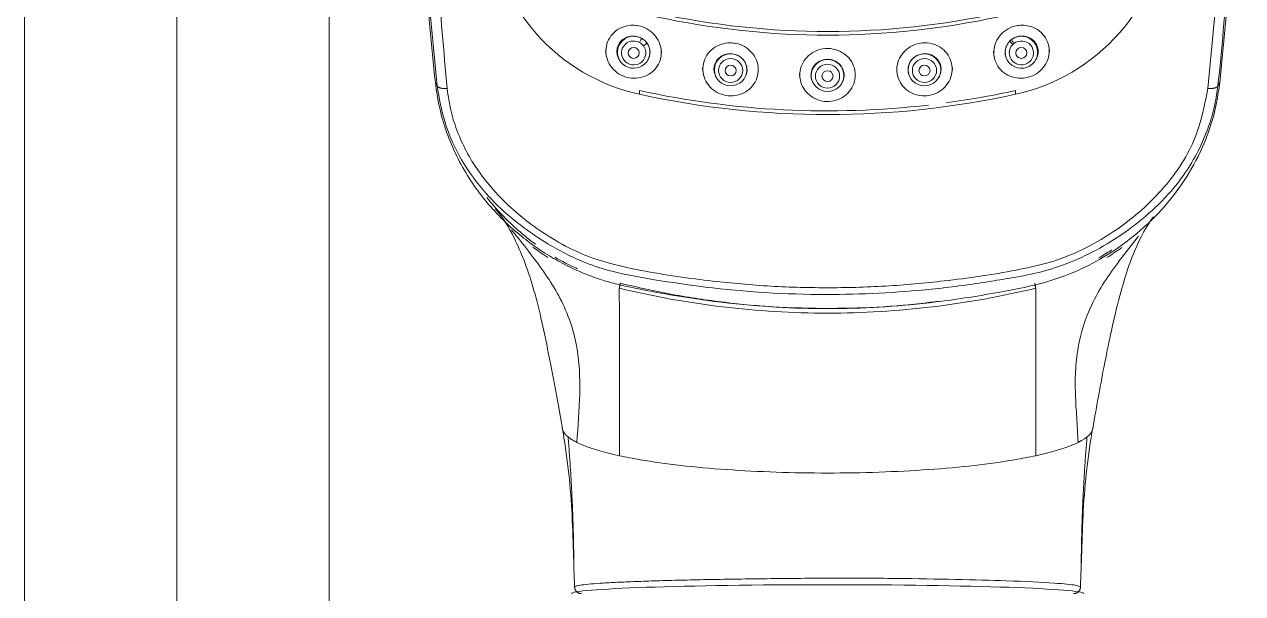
# Model space of a CAD drawing. Extents: x 0 to 3160, y 0 to 2315.
# Drawn here: x 1087.3 to 1175.3, y 1111.6 to 1152.8 of the extents above; entities that cross this region are included whole.
import ezdxf

# ---------------------------------------------------------------- set-up
doc = ezdxf.new("R2010")
doc.units = 0
doc.header["$LTSCALE"] = 10
doc.header["$MEASUREMENT"] = 0
doc.linetypes.add('CENTER2', pattern=[28.575, 19.05, -3.175, 3.175, -3.175])
doc.layers.add('1', color=7, linetype='CONTINUOUS')
doc.layers.add('Cneter', color=1, linetype='CENTER2', lineweight=13)

msp = doc.modelspace()

# ---------------------------------------------------------------- linework, layer by layer
at = {"layer": '1', "color": 7, "linetype": 'Continuous', "lineweight": 18}
for p, q in [((1087.285, 1076.402), (1087.285, 1199.648)), ((1109.285, 1076.402), (1109.285, 1199.648)), ((1129.262, 1150.911), (1129.289, 1150.645)), ((1133.272, 1150.549), (1133.298, 1150.811)), ((1157.272, 1150.812), (1157.299, 1150.55)), ((1161.282, 1150.646), (1161.308, 1150.911)), ((1130.229, 1150.232), (1130.266, 1150.168)), ((1132.305, 1150.168), (1132.319, 1150.193)), ((1158.251, 1150.193), (1158.266, 1150.168)), ((1160.305, 1150.168), (1160.342, 1150.233)), ((1136.265, 1149.611), (1136.292, 1149.348)), ((1143.268, 1149.18), (1143.294, 1148.918)), ((1154.279, 1149.349), (1154.306, 1149.611)), ((1137.235, 1148.949), (1137.266, 1148.896)), ((1139.305, 1148.896), (1139.324, 1148.93)), ((1144.241, 1148.534), (1144.266, 1148.49)), ((1146.305, 1148.49), (1146.33, 1148.534)), ((1151.246, 1148.93), (1151.266, 1148.896)), ((1153.305, 1148.896), (1153.336, 1148.95))]:
    msp.add_line(p, q, dxfattribs=at)
at = {"layer": '1', "color": 7, "linetype": 'Continuous', "lineweight": 13}
for p, q in [((1131.718, 1147.706), (1131.718, 1147.972)), ((1158.852, 1147.707), (1158.852, 1147.973))]:
    msp.add_line(p, q, dxfattribs=at)
at = {"layer": '1', "color": 7, "linetype": 'Continuous', "lineweight": 18}
for centre, major_axis, ratio, start_param, end_param in [((1131.285, 1150.742), (1.174, 0), 0.984808, 1.064547, 6.913927), ((1131.71, 1151.5), (0.144, 0.263), 0.084202, 4.559384, 6.042914), ((1159.285, 1150.742), (-1.174, 0), 0.984808, -0.785475, 5.373716), ((1158.748, 1151.427), (-0.182, 0.238), 0.106649, 0.225532, 1.709062), ((1131.992, 1151.255), (0.241, 0.179), 0.140237, 4.608774, 6.092303), ((1158.667, 1151.356), (-0.21, 0.214), 0.122778, 0.211318, 1.694848), ((1145.285, 1111.627), (-18.5, 0), 0.034899, 3.141593, 6.283185)]:
    msp.add_ellipse(centre, major_axis=major_axis, ratio=ratio, start_param=start_param, end_param=end_param, dxfattribs=at)
at = {"layer": '1', "color": 7, "linetype": 'Continuous', "lineweight": 13}
for centre, major_axis, start_param, end_param in [((1131.285, 1150.694), (0.875, 0), 1.064547, 6.913927), ((1159.285, 1150.694), (-0.875, 0), -0.785475, 5.373716)]:
    msp.add_ellipse(centre, major_axis=major_axis, ratio=0.984808, start_param=start_param, end_param=end_param, dxfattribs=at)
at = {"layer": '1', "color": 7, "linetype": 'Continuous', "lineweight": 18}
for centre, major_axis in [((1131.285, 1150.694), (0.4, 0)), ((1159.285, 1150.694), (-0.4, 0)), ((1138.285, 1149.47), (-1.174, 0)), ((1145.285, 1149.064), (-1.174, 0)), ((1152.285, 1149.47), (-1.174, 0)), ((1138.285, 1149.422), (0.4, 0)), ((1145.285, 1149.017), (0.4, 0)), ((1152.285, 1149.422), (-0.4, 0))]:
    msp.add_ellipse(centre, major_axis=major_axis, ratio=0.984808, dxfattribs=at)
at = {"layer": '1', "color": 7, "linetype": 'Continuous', "lineweight": 13}
for centre in [(1138.285, 1149.422), (1145.285, 1149.017), (1152.285, 1149.422)]:
    msp.add_ellipse(centre, major_axis=(0.875, 0), ratio=0.984808, dxfattribs=at)
at = {"layer": '1', "color": 7, "linetype": 'Continuous', "lineweight": 18}
for points, knots in [([(1117.039, 1214.074), (1116.754, 1211.311), (1116.505, 1208.536), (1116.076, 1203.002), (1115.897, 1200.237), (1115.465, 1191.956), (1115.319, 1186.46), (1115.309, 1175.515), (1115.445, 1170.062), (1115.859, 1161.954), (1116.031, 1159.262), (1116.445, 1153.901), (1116.686, 1151.243), (1116.963, 1148.562)], [0, 0, 0, 0, 0.125, 0.125, 0.25, 0.25, 0.5, 0.5, 0.75, 0.75, 0.875, 0.875, 1, 1, 1, 1]), ([(1173.608, 1148.562), (1173.884, 1151.244), (1174.125, 1153.903), (1174.54, 1159.264), (1174.712, 1161.956), (1175.125, 1170.062), (1175.261, 1175.512), (1175.251, 1186.467), (1175.105, 1191.964), (1174.674, 1200.236), (1174.495, 1202.999), (1174.066, 1208.533), (1173.816, 1211.31), (1173.531, 1214.074)], [0, 0, 0, 0, 0.125, 0.125, 0.25, 0.25, 0.5, 0.5, 0.75, 0.75, 0.875, 0.875, 1, 1, 1, 1]), ([(1131.718, 1147.706), (1128.819, 1148.34), (1126.186, 1149.89), (1122.29, 1154.316), (1121.124, 1157.095), (1120.939, 1159.946)], [0, 0, 0, 0, 0.5, 0.5, 1, 1, 1, 1]), ([(1131.718, 1147.706), (1128.819, 1148.34), (1126.186, 1149.89), (1122.29, 1154.316), (1121.124, 1157.095), (1120.939, 1159.946)], [0, 0, 0, 0, 0.5, 0.5, 1, 1, 1, 1]), ([(1169.632, 1159.946), (1169.446, 1157.096), (1168.289, 1154.329), (1164.389, 1149.892), (1161.751, 1148.341), (1158.852, 1147.707)], [0, 0, 0, 0, 0.5, 0.5, 1, 1, 1, 1]), ([(1169.632, 1159.946), (1169.446, 1157.096), (1168.289, 1154.329), (1164.389, 1149.892), (1161.751, 1148.341), (1158.852, 1147.707)], [0, 0, 0, 0, 0.5, 0.5, 1, 1, 1, 1]), ([(1157.655, 1153.575), (1153.57, 1152.687), (1149.459, 1152.245), (1141.189, 1152.24), (1137.002, 1152.686), (1132.915, 1153.574)], [0, 0, 0, 0, 0.5, 0.5, 1, 1, 1, 1]), ([(1131.245, 1152.696), (1131.017, 1152.698), (1130.789, 1152.661), (1130.367, 1152.52), (1130.168, 1152.414), (1129.821, 1152.145), (1129.67, 1151.978), (1129.439, 1151.607), (1129.356, 1151.397), (1129.272, 1150.968), (1129.269, 1150.742), (1129.342, 1150.309), (1129.417, 1150.097), (1129.632, 1149.715), (1129.774, 1149.539), (1130.101, 1149.247), (1130.291, 1149.126), (1130.694, 1148.95), (1130.912, 1148.894), (1131.35, 1148.851), (1131.575, 1148.865), (1132.005, 1148.963), (1132.214, 1149.048), (1132.587, 1149.28), (1132.755, 1149.431), (1133.025, 1149.775), (1133.13, 1149.974), (1133.262, 1150.391), (1133.29, 1150.614), (1133.266, 1151.051), (1133.214, 1151.271), (1133.04, 1151.674), (1132.916, 1151.864), (1132.618, 1152.187), (1132.441, 1152.326), (1132.056, 1152.539), (1131.844, 1152.616), (1131.503, 1152.682), (1131.373, 1152.695), (1131.245, 1152.696)], [0, 0, 0, 0, 0.054457, 0.054457, 0.108859, 0.108859, 0.164094, 0.164094, 0.219719, 0.219719, 0.27479, 0.27479, 0.328657, 0.328657, 0.381318, 0.381318, 0.433333, 0.433333, 0.485469, 0.485469, 0.538349, 0.538349, 0.592263, 0.592263, 0.6471, 0.6471, 0.702408, 0.702408, 0.757544, 0.757544, 0.811906, 0.811906, 0.865184, 0.865184, 0.917517, 0.917517, 0.969471, 0.969471, 1, 1, 1, 1]), ([(1131.245, 1152.696), (1131.017, 1152.698), (1130.789, 1152.661), (1130.367, 1152.52), (1130.168, 1152.414), (1129.821, 1152.145), (1129.67, 1151.978), (1129.439, 1151.607), (1129.356, 1151.397), (1129.272, 1150.968), (1129.269, 1150.742), (1129.342, 1150.309), (1129.417, 1150.097), (1129.632, 1149.715), (1129.774, 1149.539), (1130.101, 1149.247), (1130.291, 1149.126), (1130.694, 1148.95), (1130.912, 1148.894), (1131.35, 1148.851), (1131.575, 1148.865), (1132.005, 1148.963), (1132.214, 1149.048), (1132.587, 1149.28), (1132.755, 1149.431), (1133.025, 1149.775), (1133.13, 1149.974), (1133.262, 1150.391), (1133.29, 1150.614), (1133.266, 1151.051), (1133.214, 1151.271), (1133.04, 1151.674), (1132.916, 1151.864), (1132.618, 1152.187), (1132.441, 1152.326), (1132.056, 1152.539), (1131.844, 1152.616), (1131.503, 1152.682), (1131.373, 1152.695), (1131.245, 1152.696)], [0, 0, 0, 0, 0.054457, 0.054457, 0.108859, 0.108859, 0.164094, 0.164094, 0.219719, 0.219719, 0.27479, 0.27479, 0.328657, 0.328657, 0.381318, 0.381318, 0.433333, 0.433333, 0.485469, 0.485469, 0.538349, 0.538349, 0.592263, 0.592263, 0.6471, 0.6471, 0.702408, 0.702408, 0.757544, 0.757544, 0.811906, 0.811906, 0.865184, 0.865184, 0.917517, 0.917517, 0.969471, 0.969471, 1, 1, 1, 1]), ([(1157.655, 1153.31), (1153.569, 1152.423), (1149.459, 1151.982), (1141.189, 1151.976), (1137.002, 1152.422), (1132.915, 1153.309)], [0, 0, 0, 0, 0.5, 0.5, 1, 1, 1, 1]), ([(1157.655, 1153.31), (1153.569, 1152.423), (1149.459, 1151.982), (1141.189, 1151.976), (1137.002, 1152.422), (1132.915, 1153.309)], [0, 0, 0, 0, 0.5, 0.5, 1, 1, 1, 1]), ([(1159.325, 1152.697), (1159.553, 1152.699), (1159.781, 1152.662), (1160.203, 1152.522), (1160.402, 1152.416), (1160.749, 1152.147), (1160.9, 1151.98), (1161.132, 1151.609), (1161.215, 1151.399), (1161.299, 1150.969), (1161.302, 1150.743), (1161.229, 1150.311), (1161.154, 1150.098), (1160.939, 1149.716), (1160.797, 1149.541), (1160.47, 1149.248), (1160.28, 1149.127), (1159.878, 1148.951), (1159.659, 1148.895), (1159.221, 1148.852), (1158.996, 1148.866), (1158.567, 1148.963), (1158.358, 1149.049), (1157.985, 1149.281), (1157.816, 1149.431), (1157.546, 1149.775), (1157.44, 1149.974), (1157.309, 1150.391), (1157.28, 1150.615), (1157.304, 1151.052), (1157.356, 1151.271), (1157.53, 1151.675), (1157.654, 1151.864), (1157.952, 1152.188), (1158.129, 1152.327), (1158.514, 1152.54), (1158.726, 1152.616), (1159.067, 1152.683), (1159.197, 1152.696), (1159.325, 1152.697)], [0, 0, 0, 0, 0.054458, 0.054458, 0.108859, 0.108859, 0.164093, 0.164093, 0.219718, 0.219718, 0.274789, 0.274789, 0.328658, 0.328658, 0.38132, 0.38132, 0.433336, 0.433336, 0.485469, 0.485469, 0.538347, 0.538347, 0.59226, 0.59226, 0.647098, 0.647098, 0.702409, 0.702409, 0.757548, 0.757548, 0.81191, 0.81191, 0.865185, 0.865185, 0.917517, 0.917517, 0.96947, 0.96947, 1, 1, 1, 1]), ([(1159.325, 1152.697), (1159.553, 1152.699), (1159.781, 1152.662), (1160.203, 1152.522), (1160.402, 1152.416), (1160.749, 1152.147), (1160.9, 1151.98), (1161.132, 1151.609), (1161.215, 1151.399), (1161.299, 1150.969), (1161.302, 1150.743), (1161.229, 1150.311), (1161.154, 1150.098), (1160.939, 1149.716), (1160.797, 1149.541), (1160.47, 1149.248), (1160.28, 1149.127), (1159.878, 1148.951), (1159.659, 1148.895), (1159.221, 1148.852), (1158.996, 1148.866), (1158.567, 1148.963), (1158.358, 1149.049), (1157.985, 1149.281), (1157.816, 1149.431), (1157.546, 1149.775), (1157.44, 1149.974), (1157.309, 1150.391), (1157.28, 1150.615), (1157.304, 1151.052), (1157.356, 1151.271), (1157.53, 1151.675), (1157.654, 1151.864), (1157.952, 1152.188), (1158.129, 1152.327), (1158.514, 1152.54), (1158.726, 1152.616), (1159.067, 1152.683), (1159.197, 1152.696), (1159.325, 1152.697)], [0, 0, 0, 0, 0.054458, 0.054458, 0.108859, 0.108859, 0.164093, 0.164093, 0.219718, 0.219718, 0.274789, 0.274789, 0.328658, 0.328658, 0.38132, 0.38132, 0.433336, 0.433336, 0.485469, 0.485469, 0.538347, 0.538347, 0.59226, 0.59226, 0.647098, 0.647098, 0.702409, 0.702409, 0.757548, 0.757548, 0.81191, 0.81191, 0.865185, 0.865185, 0.917517, 0.917517, 0.96947, 0.96947, 1, 1, 1, 1]), ([(1131.855, 1151.753), (1131.739, 1151.818), (1131.611, 1151.865), (1131.352, 1151.915), (1131.217, 1151.92), (1130.956, 1151.888), (1130.827, 1151.85), (1130.591, 1151.736), (1130.482, 1151.658), (1130.298, 1151.472), (1130.222, 1151.361), (1130.116, 1151.122), (1130.084, 1150.991), (1130.069, 1150.73), (1130.086, 1150.596), (1130.15, 1150.388), (1130.185, 1150.308), (1130.228, 1150.233)], [0, 0, 0, 0, 0.127167, 0.127167, 0.254215, 0.254215, 0.383295, 0.383295, 0.515286, 0.515286, 0.649274, 0.649274, 0.78331, 0.78331, 0.915351, 0.915351, 1, 1, 1, 1]), ([(1132.233, 1151.424), (1132.204, 1151.463), (1132.171, 1151.501), (1132.102, 1151.572), (1132.065, 1151.605), (1131.973, 1151.68), (1131.915, 1151.719), (1131.855, 1151.753)], [0, 0, 0, 0, 0.295098, 0.295098, 0.59017, 0.59017, 1, 1, 1, 1]), ([(1158.564, 1151.654), (1158.668, 1151.734), (1158.787, 1151.799), (1159.036, 1151.887), (1159.168, 1151.911), (1159.431, 1151.918), (1159.564, 1151.9), (1159.815, 1151.824), (1159.935, 1151.764), (1160.147, 1151.61), (1160.24, 1151.513), (1160.386, 1151.295), (1160.439, 1151.172), (1160.498, 1150.917), (1160.504, 1150.782), (1160.469, 1150.522), (1160.428, 1150.394), (1160.358, 1150.262), (1160.351, 1150.248), (1160.342, 1150.233)], [0, 0, 0, 0, 0.119367, 0.119367, 0.238649, 0.238649, 0.359413, 0.359413, 0.482891, 0.482891, 0.608812, 0.608812, 0.735717, 0.735717, 0.86158, 0.86158, 0.984877, 0.984877, 1, 1, 1, 1]), ([(1131.992, 1151.203), (1131.939, 1151.274), (1131.873, 1151.339), (1131.771, 1151.412), (1131.741, 1151.431), (1131.71, 1151.448)], [0, 0, 0, 0, 0.718341, 0.718341, 1, 1, 1, 1]), ([(1132.318, 1150.192), (1132.383, 1150.304), (1132.429, 1150.429), (1132.472, 1150.685), (1132.471, 1150.82), (1132.421, 1151.077), (1132.373, 1151.203), (1132.283, 1151.354), (1132.259, 1151.389), (1132.233, 1151.424)], [0, 0, 0, 0, 0.30287, 0.30287, 0.606755, 0.606755, 0.905066, 0.905066, 1, 1, 1, 1]), ([(1138.265, 1151.421), (1138.04, 1151.422), (1137.814, 1151.385), (1137.395, 1151.246), (1137.196, 1151.142), (1136.85, 1150.878), (1136.698, 1150.715), (1136.461, 1150.352), (1136.374, 1150.146), (1136.279, 1149.722), (1136.27, 1149.498), (1136.33, 1149.065), (1136.399, 1148.85), (1136.606, 1148.462), (1136.745, 1148.283), (1137.071, 1147.984), (1137.261, 1147.859), (1137.666, 1147.68), (1137.886, 1147.623), (1138.326, 1147.58), (1138.552, 1147.594), (1138.981, 1147.691), (1139.19, 1147.776), (1139.563, 1148.004), (1139.731, 1148.151), (1140.005, 1148.489), (1140.113, 1148.684), (1140.254, 1149.093), (1140.288, 1149.314), (1140.277, 1149.749), (1140.232, 1149.969), (1140.068, 1150.376), (1139.949, 1150.569), (1139.655, 1150.9), (1139.478, 1151.043), (1139.092, 1151.26), (1138.878, 1151.339), (1138.53, 1151.407), (1138.397, 1151.42), (1138.265, 1151.421)], [0, 0, 0, 0, 0.05344, 0.05344, 0.106835, 0.106835, 0.160906, 0.160906, 0.21571, 0.21571, 0.270708, 0.270708, 0.325277, 0.325277, 0.379048, 0.379048, 0.432061, 0.432061, 0.484674, 0.484674, 0.537349, 0.537349, 0.590474, 0.590474, 0.644255, 0.644255, 0.698666, 0.698666, 0.753455, 0.753455, 0.808194, 0.808194, 0.862426, 0.862426, 0.91587, 0.91587, 0.968593, 0.968593, 1, 1, 1, 1]), ([(1138.265, 1151.421), (1138.04, 1151.422), (1137.814, 1151.385), (1137.395, 1151.246), (1137.196, 1151.142), (1136.85, 1150.878), (1136.698, 1150.715), (1136.461, 1150.352), (1136.374, 1150.146), (1136.279, 1149.722), (1136.27, 1149.498), (1136.33, 1149.065), (1136.399, 1148.85), (1136.606, 1148.462), (1136.745, 1148.283), (1137.071, 1147.984), (1137.261, 1147.859), (1137.666, 1147.68), (1137.886, 1147.623), (1138.326, 1147.58), (1138.552, 1147.594), (1138.981, 1147.691), (1139.19, 1147.776), (1139.563, 1148.004), (1139.731, 1148.151), (1140.005, 1148.489), (1140.113, 1148.684), (1140.254, 1149.093), (1140.288, 1149.314), (1140.277, 1149.749), (1140.232, 1149.969), (1140.068, 1150.376), (1139.949, 1150.569), (1139.655, 1150.9), (1139.478, 1151.043), (1139.092, 1151.26), (1138.878, 1151.339), (1138.53, 1151.407), (1138.397, 1151.42), (1138.265, 1151.421)], [0, 0, 0, 0, 0.05344, 0.05344, 0.106835, 0.106835, 0.160906, 0.160906, 0.21571, 0.21571, 0.270708, 0.270708, 0.325277, 0.325277, 0.379048, 0.379048, 0.432061, 0.432061, 0.484674, 0.484674, 0.537349, 0.537349, 0.590474, 0.590474, 0.644255, 0.644255, 0.698666, 0.698666, 0.753455, 0.753455, 0.808194, 0.808194, 0.862426, 0.862426, 0.91587, 0.91587, 0.968593, 0.968593, 1, 1, 1, 1]), ([(1145.286, 1151.014), (1145.064, 1151.014), (1144.839, 1150.978), (1144.421, 1150.84), (1144.222, 1150.736), (1143.875, 1150.475), (1143.722, 1150.315), (1143.482, 1149.957), (1143.392, 1149.755), (1143.287, 1149.338), (1143.272, 1149.116), (1143.32, 1148.685), (1143.383, 1148.47), (1143.58, 1148.078), (1143.715, 1147.896), (1144.036, 1147.59), (1144.226, 1147.463), (1144.633, 1147.278), (1144.854, 1147.219), (1145.298, 1147.174), (1145.526, 1147.188), (1145.957, 1147.285), (1146.167, 1147.37), (1146.542, 1147.596), (1146.711, 1147.742), (1146.988, 1148.075), (1147.099, 1148.266), (1147.247, 1148.67), (1147.286, 1148.888), (1147.286, 1149.319), (1147.247, 1149.538), (1147.095, 1149.946), (1146.981, 1150.141), (1146.695, 1150.477), (1146.519, 1150.624), (1146.133, 1150.848), (1145.918, 1150.929), (1145.563, 1151.001), (1145.424, 1151.014), (1145.286, 1151.014)], [0, 0, 0, 0, 0.052782, 0.052782, 0.105542, 0.105542, 0.158666, 0.158666, 0.212528, 0.212528, 0.267022, 0.267022, 0.321757, 0.321757, 0.376264, 0.376264, 0.430228, 0.430228, 0.483589, 0.483589, 0.536518, 0.536518, 0.589326, 0.589326, 0.642347, 0.642347, 0.695851, 0.695851, 0.749955, 0.749955, 0.804546, 0.804546, 0.85927, 0.85927, 0.913649, 0.913649, 0.967322, 0.967322, 1, 1, 1, 1]), ([(1145.286, 1151.014), (1145.064, 1151.014), (1144.839, 1150.978), (1144.421, 1150.84), (1144.222, 1150.736), (1143.875, 1150.475), (1143.722, 1150.315), (1143.482, 1149.957), (1143.392, 1149.755), (1143.287, 1149.338), (1143.272, 1149.116), (1143.32, 1148.685), (1143.383, 1148.47), (1143.58, 1148.078), (1143.715, 1147.896), (1144.036, 1147.59), (1144.226, 1147.463), (1144.633, 1147.278), (1144.854, 1147.219), (1145.298, 1147.174), (1145.526, 1147.188), (1145.957, 1147.285), (1146.167, 1147.37), (1146.542, 1147.596), (1146.711, 1147.742), (1146.988, 1148.075), (1147.099, 1148.266), (1147.247, 1148.67), (1147.286, 1148.888), (1147.286, 1149.319), (1147.247, 1149.538), (1147.095, 1149.946), (1146.981, 1150.141), (1146.695, 1150.477), (1146.519, 1150.624), (1146.133, 1150.848), (1145.918, 1150.929), (1145.563, 1151.001), (1145.424, 1151.014), (1145.286, 1151.014)], [0, 0, 0, 0, 0.052782, 0.052782, 0.105542, 0.105542, 0.158666, 0.158666, 0.212528, 0.212528, 0.267022, 0.267022, 0.321757, 0.321757, 0.376264, 0.376264, 0.430228, 0.430228, 0.483589, 0.483589, 0.536518, 0.536518, 0.589326, 0.589326, 0.642347, 0.642347, 0.695851, 0.695851, 0.749955, 0.749955, 0.804546, 0.804546, 0.85927, 0.85927, 0.913649, 0.913649, 0.967322, 0.967322, 1, 1, 1, 1]), ([(1152.306, 1151.421), (1152.531, 1151.422), (1152.757, 1151.386), (1153.176, 1151.247), (1153.374, 1151.142), (1153.721, 1150.879), (1153.873, 1150.715), (1154.109, 1150.352), (1154.196, 1150.146), (1154.292, 1149.723), (1154.301, 1149.498), (1154.241, 1149.066), (1154.171, 1148.851), (1153.964, 1148.463), (1153.825, 1148.283), (1153.5, 1147.984), (1153.309, 1147.86), (1152.904, 1147.681), (1152.685, 1147.623), (1152.245, 1147.58), (1152.019, 1147.594), (1151.589, 1147.691), (1151.381, 1147.776), (1151.008, 1148.004), (1150.839, 1148.152), (1150.566, 1148.489), (1150.457, 1148.684), (1150.316, 1149.094), (1150.282, 1149.315), (1150.294, 1149.75), (1150.339, 1149.97), (1150.502, 1150.377), (1150.622, 1150.57), (1150.915, 1150.9), (1151.093, 1151.043), (1151.479, 1151.261), (1151.692, 1151.34), (1152.04, 1151.408), (1152.174, 1151.421), (1152.306, 1151.421)], [0, 0, 0, 0, 0.053446, 0.053446, 0.106847, 0.106847, 0.160926, 0.160926, 0.215737, 0.215737, 0.270737, 0.270737, 0.325304, 0.325304, 0.379068, 0.379068, 0.432074, 0.432074, 0.484681, 0.484681, 0.537356, 0.537356, 0.590485, 0.590485, 0.644272, 0.644272, 0.698691, 0.698691, 0.753483, 0.753483, 0.808222, 0.808222, 0.86245, 0.86245, 0.915886, 0.915886, 0.968602, 0.968602, 1, 1, 1, 1]), ([(1152.306, 1151.421), (1152.531, 1151.422), (1152.757, 1151.386), (1153.176, 1151.247), (1153.374, 1151.142), (1153.721, 1150.879), (1153.873, 1150.715), (1154.109, 1150.352), (1154.196, 1150.146), (1154.292, 1149.723), (1154.301, 1149.498), (1154.241, 1149.066), (1154.171, 1148.851), (1153.964, 1148.463), (1153.825, 1148.283), (1153.5, 1147.984), (1153.309, 1147.86), (1152.904, 1147.681), (1152.685, 1147.623), (1152.245, 1147.58), (1152.019, 1147.594), (1151.589, 1147.691), (1151.381, 1147.776), (1151.008, 1148.004), (1150.839, 1148.152), (1150.566, 1148.489), (1150.457, 1148.684), (1150.316, 1149.094), (1150.282, 1149.315), (1150.294, 1149.75), (1150.339, 1149.97), (1150.502, 1150.377), (1150.622, 1150.57), (1150.915, 1150.9), (1151.093, 1151.043), (1151.479, 1151.261), (1151.692, 1151.34), (1152.04, 1151.408), (1152.174, 1151.421), (1152.306, 1151.421)], [0, 0, 0, 0, 0.053446, 0.053446, 0.106847, 0.106847, 0.160926, 0.160926, 0.215737, 0.215737, 0.270737, 0.270737, 0.325304, 0.325304, 0.379068, 0.379068, 0.432074, 0.432074, 0.484681, 0.484681, 0.537356, 0.537356, 0.590485, 0.590485, 0.644272, 0.644272, 0.698691, 0.698691, 0.753483, 0.753483, 0.808222, 0.808222, 0.86245, 0.86245, 0.915886, 0.915886, 0.968602, 0.968602, 1, 1, 1, 1]), ([(1158.252, 1150.193), (1158.217, 1150.252), (1158.188, 1150.315), (1158.123, 1150.502), (1158.101, 1150.635), (1158.107, 1150.896), (1158.134, 1151.029), (1158.231, 1151.273), (1158.301, 1151.388), (1158.409, 1151.513), (1158.432, 1151.537), (1158.455, 1151.559)], [0, 0, 0, 0, 0.140364, 0.140364, 0.410269, 0.410269, 0.676265, 0.676265, 0.936747, 0.936747, 1, 1, 1, 1]), ([(1138.273, 1150.639), (1138.139, 1150.64), (1138.004, 1150.619), (1137.753, 1150.537), (1137.634, 1150.475), (1137.426, 1150.319), (1137.335, 1150.221), (1137.193, 1150.005), (1137.14, 1149.883), (1137.081, 1149.63), (1137.075, 1149.496), (1137.109, 1149.238), (1137.15, 1149.109), (1137.219, 1148.978), (1137.226, 1148.964), (1137.234, 1148.951)], [0, 0, 0, 0, 0.161077, 0.161077, 0.322027, 0.322027, 0.485056, 0.485056, 0.650196, 0.650196, 0.815966, 0.815966, 0.98059, 0.98059, 1, 1, 1, 1]), ([(1139.324, 1148.929), (1139.359, 1148.99), (1139.388, 1149.053), (1139.454, 1149.241), (1139.475, 1149.373), (1139.47, 1149.633), (1139.444, 1149.764), (1139.348, 1150.008), (1139.277, 1150.124), (1139.103, 1150.322), (1138.998, 1150.408), (1138.768, 1150.54), (1138.641, 1150.587), (1138.433, 1150.629), (1138.353, 1150.638), (1138.273, 1150.639)], [0, 0, 0, 0, 0.088114, 0.088114, 0.253979, 0.253979, 0.419583, 0.419583, 0.583527, 0.583527, 0.745071, 0.745071, 0.904552, 0.904552, 1, 1, 1, 1]), ([(1145.285, 1150.232), (1145.153, 1150.232), (1145.019, 1150.211), (1144.769, 1150.128), (1144.65, 1150.066), (1144.443, 1149.91), (1144.351, 1149.814), (1144.208, 1149.6), (1144.154, 1149.479), (1144.092, 1149.23), (1144.083, 1149.098), (1144.111, 1148.84), (1144.149, 1148.712), (1144.218, 1148.575), (1144.229, 1148.555), (1144.24, 1148.535)], [0, 0, 0, 0, 0.159454, 0.159454, 0.318845, 0.318845, 0.479329, 0.479329, 0.641899, 0.641899, 0.806341, 0.806341, 0.971599, 0.971599, 1, 1, 1, 1]), ([(1146.329, 1148.534), (1146.362, 1148.59), (1146.39, 1148.649), (1146.457, 1148.831), (1146.48, 1148.961), (1146.48, 1149.218), (1146.457, 1149.35), (1146.366, 1149.594), (1146.298, 1149.71), (1146.127, 1149.911), (1146.022, 1149.998), (1145.792, 1150.132), (1145.664, 1150.181), (1145.451, 1150.224), (1145.368, 1150.232), (1145.285, 1150.232)], [0, 0, 0, 0, 0.081591, 0.081591, 0.245074, 0.245074, 0.409957, 0.409957, 0.575108, 0.575108, 0.739147, 0.739147, 0.901128, 0.901128, 1, 1, 1, 1]), ([(1151.247, 1148.93), (1151.212, 1148.99), (1151.182, 1149.053), (1151.116, 1149.241), (1151.095, 1149.373), (1151.1, 1149.633), (1151.127, 1149.765), (1151.223, 1150.009), (1151.293, 1150.124), (1151.467, 1150.323), (1151.573, 1150.409), (1151.802, 1150.54), (1151.93, 1150.588), (1152.138, 1150.63), (1152.218, 1150.639), (1152.298, 1150.639)], [0, 0, 0, 0, 0.088098, 0.088098, 0.253992, 0.253992, 0.41961, 0.41961, 0.583554, 0.583554, 0.745091, 0.745091, 0.904567, 0.904567, 1, 1, 1, 1]), ([(1152.298, 1150.639), (1152.431, 1150.64), (1152.566, 1150.62), (1152.817, 1150.538), (1152.936, 1150.476), (1153.144, 1150.319), (1153.236, 1150.222), (1153.378, 1150.006), (1153.431, 1149.883), (1153.489, 1149.631), (1153.496, 1149.497), (1153.462, 1149.238), (1153.421, 1149.11), (1153.352, 1148.979), (1153.345, 1148.965), (1153.337, 1148.951)], [0, 0, 0, 0, 0.161078, 0.161078, 0.32203, 0.32203, 0.485066, 0.485066, 0.65021, 0.65021, 0.815972, 0.815972, 0.980574, 0.980574, 1, 1, 1, 1]), ([(1116.963, 1148.562), (1117.058, 1147.905), (1117.243, 1146.616), (1117.822, 1144.764), (1118.573, 1143.043), (1119.484, 1141.469), (1120.521, 1140.05), (1121.654, 1138.791), (1122.851, 1137.689), (1124.082, 1136.738), (1125.324, 1135.933), (1126.559, 1135.264), (1127.771, 1134.721), (1128.949, 1134.294), (1130.347, 1133.899), (1133.052, 1133.355), (1138.156, 1132.49), (1145.245, 1132.086), (1152.206, 1132.488), (1156.96, 1133.258), (1160.201, 1133.879), (1162.599, 1134.568), (1165.01, 1135.757), (1167.174, 1137.208), (1169.867, 1139.63), (1172.161, 1142.991), (1173.308, 1146.358), (1173.542, 1148.078), (1173.607, 1148.562)], [0, 0, 0, 0, 0.02838, 0.055731, 0.082059, 0.107371, 0.131685, 0.155015, 0.177349, 0.198677, 0.219003, 0.23832, 0.256611, 0.273865, 0.290084, 0.316511, 0.387701, 0.503513, 0.60816, 0.67435, 0.701999, 0.744363, 0.776941, 0.812645, 0.851389, 0.925657, 0.979098, 1, 1, 1, 1]), ([(1173.478, 1148.306), (1173.413, 1147.857), (1173.27, 1146.867), (1172.805, 1145.268), (1171.853, 1143.046), (1170.501, 1141.076), (1168.146, 1138.676), (1165.105, 1136.464), (1161.365, 1134.92), (1158.533, 1134.437), (1155.958, 1134.008), (1151.597, 1133.431), (1144.811, 1133.095), (1138.106, 1133.492), (1132.976, 1134.274), (1130.079, 1134.762), (1127.421, 1135.62), (1125.51, 1136.605), (1123.713, 1137.792), (1122.221, 1138.919), (1119.723, 1141.327), (1117.742, 1144.627), (1117.249, 1147.42), (1117.093, 1148.306)], [0, 0, 0, 0, 0.020046, 0.044195, 0.072443, 0.124413, 0.145009, 0.215363, 0.282376, 0.314663, 0.337518, 0.39352, 0.501609, 0.625559, 0.677789, 0.722446, 0.750377, 0.796339, 0.813086, 0.84186, 0.875598, 0.960554, 1, 1, 1, 1]), ([(1158.852, 1147.707), (1154.374, 1146.728), (1149.866, 1146.24), (1140.793, 1146.234), (1136.198, 1146.727), (1131.718, 1147.706)], [0, 0, 0, 0, 0.5, 0.5, 1, 1, 1, 1]), ([(1158.852, 1147.707), (1154.374, 1146.728), (1149.866, 1146.24), (1140.793, 1146.234), (1136.198, 1146.727), (1131.718, 1147.706)], [0, 0, 0, 0, 0.5, 0.5, 1, 1, 1, 1]), ([(1120.675, 1140.255), (1121.016, 1139.827), (1122.089, 1138.603), (1123.321, 1137.514), (1124.196, 1136.87)], [0, 0, 0, 0, 0.33763, 1, 1, 1, 1]), ([(1121.273, 1139.439), (1121.682, 1139.024), (1122.524, 1137.763), (1123.932, 1134.461), (1124.818, 1130.649), (1125.568, 1126.787), (1125.946, 1124.664), (1126.137, 1123.538)], [0, 0, 0, 0, 0.22889, 0.479776, 0.736766, 0.866687, 1, 1, 1, 1]), ([(1164.433, 1123.538), (1164.576, 1124.376), (1164.865, 1126.009), (1165.49, 1129.304), (1166.303, 1133.069), (1167.368, 1136.456), (1168.324, 1138.192), (1168.822, 1138.862)], [0, 0, 0, 0, 0.107918, 0.216393, 0.451686, 0.736802, 1, 1, 1, 1]), ([(1125.6, 1135.939), (1126.101, 1135.642), (1126.645, 1135.36), (1127.205, 1135.116), (1127.233, 1135.104)], [0, 0, 0, 0, 0.949662, 1, 1, 1, 1]), ([(1126.129, 1123.632), (1126.301, 1122.643), (1126.588, 1120.654), (1126.846, 1117.651), (1126.923, 1114.799), (1126.989, 1112.953), (1127.019, 1112.11)], [0, 0, 0, 0, 0.26042, 0.520853, 0.781286, 1, 1, 1, 1]), ([(1126.129, 1123.632), (1126.129, 1123.491), (1126.203, 1123.293), (1126.41, 1123.066), (1126.509, 1122.98), (1126.547, 1122.949)], [0, 0, 0, 0, 0.616417, 0.861616, 1, 1, 1, 1]), ([(1163.552, 1112.11), (1163.581, 1112.953), (1163.647, 1114.799), (1163.725, 1117.651), (1163.983, 1120.654), (1164.27, 1122.643), (1164.442, 1123.632)], [0, 0, 0, 0, 0.218714, 0.479147, 0.73958, 1, 1, 1, 1])]:
    msp.add_open_spline(points, degree=3, knots=knots, dxfattribs=at)
at = {"layer": '1', "color": 7, "linetype": 'Continuous', "lineweight": 13}
for points, knots in [([(1117.092, 1148.306), (1116.816, 1150.988), (1116.575, 1153.644), (1116.161, 1159.004), (1115.989, 1161.695), (1115.576, 1169.801), (1115.44, 1175.251), (1115.45, 1186.193), (1115.596, 1191.687), (1116.028, 1199.965), (1116.207, 1202.729), (1116.636, 1208.261), (1116.886, 1211.036), (1117.171, 1213.798)], [0, 0, 0, 0, 0.125, 0.125, 0.25, 0.25, 0.5, 0.5, 0.75, 0.75, 0.875, 0.875, 1, 1, 1, 1]), ([(1117.895, 1213.603), (1117.678, 1211.359), (1117.247, 1206.888), (1116.769, 1200.216), (1116.419, 1193.603), (1116.208, 1187.05), (1116.156, 1182.622), (1116.152, 1175.029), (1116.407, 1164.117), (1117.34, 1153.504), (1117.814, 1148.115)], [0, 0, 0, 0, 0.101402, 0.202036, 0.301954, 0.401213, 0.499867, 0.503864, 0.748074, 1, 1, 1, 1]), ([(1172.756, 1148.115), (1173.013, 1150.825), (1173.522, 1156.201), (1174.032, 1164.29), (1174.346, 1172.303), (1174.463, 1181.259), (1174.279, 1191.25), (1173.718, 1202.364), (1173.024, 1209.841), (1172.675, 1213.603)], [0, 0, 0, 0, 0.127045, 0.25202, 0.37503, 0.496181, 0.662126, 0.829978, 1, 1, 1, 1]), ([(1173.4, 1213.798), (1173.685, 1211.035), (1173.935, 1208.258), (1174.364, 1202.726), (1174.543, 1199.965), (1174.974, 1191.695), (1175.121, 1186.2), (1175.131, 1175.249), (1174.995, 1169.8), (1174.582, 1161.697), (1174.41, 1159.006), (1173.996, 1153.646), (1173.755, 1150.989), (1173.478, 1148.306)], [0, 0, 0, 0, 0.125, 0.125, 0.25, 0.25, 0.5, 0.5, 0.75, 0.75, 0.875, 0.875, 1, 1, 1, 1]), ([(1117.814, 1148.115), (1117.896, 1147.569), (1118.056, 1146.489), (1118.563, 1144.912), (1119.264, 1143.404), (1120.175, 1141.966), (1121.802, 1139.987), (1124.435, 1137.726), (1127.962, 1135.836), (1132.148, 1134.854), (1136.354, 1134.244), (1140.928, 1133.815), (1145.191, 1133.689), (1149.46, 1133.804), (1154.048, 1134.221), (1158.261, 1134.824), (1161.998, 1135.665), (1164.744, 1136.966), (1167.158, 1138.573), (1169.621, 1140.858), (1171.918, 1144.022), (1172.478, 1146.757), (1172.756, 1148.115)], [0, 0, 0, 0, 0.025232, 0.049919, 0.074511, 0.099457, 0.125185, 0.187202, 0.250222, 0.297794, 0.374795, 0.436456, 0.49864, 0.561198, 0.623082, 0.700015, 0.747724, 0.790225, 0.831972, 0.874091, 0.937483, 1, 1, 1, 1]), ([(1127.189, 1122.553), (1127.259, 1123.723), (1127.459, 1126.059), (1127.331, 1129.588), (1126.343, 1132.425), (1125.074, 1134.516), (1123.974, 1136.017), (1123.087, 1137.136), (1122.586, 1137.765), (1122.473, 1137.907)], [0, 0, 0, 0, 0.215274, 0.430548, 0.645822, 0.753459, 0.861096, 0.968733, 1, 1, 1, 1]), ([(1163.382, 1122.553), (1163.349, 1123.146), (1163.285, 1124.298), (1163.168, 1126.026), (1163.164, 1127.703), (1163.4, 1129.902), (1164.252, 1132.67), (1166.011, 1135.286), (1167.276, 1136.866), (1167.744, 1137.452)], [0, 0, 0, 0, 0.112647, 0.219025, 0.32543, 0.435641, 0.638866, 0.866073, 1, 1, 1, 1]), ([(1164.858, 1135.88), (1165.159, 1136.054), (1165.471, 1136.248), (1165.776, 1136.451), (1165.792, 1136.462)], [0, 0, 0, 0, 0.948823, 1, 1, 1, 1]), ([(1130.325, 1134.051), (1131.578, 1133.767), (1134.063, 1133.204), (1137.823, 1132.643), (1141.559, 1132.295), (1146.53, 1132.147), (1150.452, 1132.364), (1153.099, 1132.725), (1153.286, 1132.751)], [0, 0, 0, 0, 0.166838, 0.330915, 0.492847, 0.653274, 0.975482, 1, 1, 1, 1]), ([(1130.251, 1121.594), (1130.251, 1121.68), (1130.251, 1121.808), (1130.251, 1121.959), (1130.251, 1122.034), (1130.251, 1122.076), (1130.251, 1122.103), (1130.251, 1122.2), (1130.251, 1122.371), (1130.251, 1122.88), (1130.251, 1123.651), (1130.251, 1124.661), (1130.251, 1125.647), (1130.251, 1126.604), (1130.251, 1127.834), (1130.251, 1129.271), (1130.251, 1130.793), (1130.251, 1132.08), (1130.25, 1132.929), (1130.25, 1133.428), (1130.25, 1133.621), (1130.25, 1133.696)], [0, 0, 0, 0, 0.0159, 0.02385, 0.027825, 0.029813, 0.0318, 0.032794, 0.047701, 0.063601, 0.127202, 0.190803, 0.254404, 0.318005, 0.381606, 0.508808, 0.63601, 0.763212, 0.890414, 0.954015, 1, 1, 1, 1]), ([(1160.32, 1133.696), (1157.874, 1133.102), (1152.89, 1132.202), (1145.286, 1131.742), (1137.681, 1132.202), (1132.697, 1133.102), (1130.25, 1133.696)], [0, 0, 0, 0, 0.25, 0.5, 0.75, 1, 1, 1, 1]), ([(1160.32, 1133.696), (1160.32, 1133.621), (1160.32, 1133.428), (1160.32, 1132.929), (1160.32, 1132.08), (1160.32, 1130.793), (1160.32, 1129.271), (1160.32, 1127.834), (1160.32, 1126.604), (1160.32, 1125.647), (1160.32, 1124.661), (1160.32, 1123.651), (1160.32, 1122.88), (1160.32, 1122.371), (1160.32, 1122.2), (1160.32, 1122.103), (1160.32, 1122.076), (1160.32, 1122.034), (1160.32, 1121.959), (1160.32, 1121.808), (1160.32, 1121.68), (1160.32, 1121.594)], [0, 0, 0, 0, 0.045985, 0.109586, 0.236788, 0.36399, 0.491192, 0.618394, 0.681995, 0.745596, 0.809197, 0.872798, 0.936399, 0.952299, 0.967206, 0.9682, 0.970187, 0.972175, 0.97615, 0.9841, 1, 1, 1, 1]), ([(1126.547, 1122.949), (1126.577, 1122.925), (1126.68, 1122.846), (1126.841, 1122.741), (1127.008, 1122.646), (1127.109, 1122.593), (1127.162, 1122.566), (1127.189, 1122.553)], [0, 0, 0, 0, 0.178894, 0.589554, 0.794884, 0.897549, 1, 1, 1, 1]), ([(1130.251, 1121.594), (1129.17, 1121.829), (1128.076, 1122.148), (1127.316, 1122.491), (1127.189, 1122.553)], [0, 0, 0, 0, 0.819315, 1, 1, 1, 1]), ([(1163.382, 1122.553), (1163.255, 1122.491), (1162.494, 1122.148), (1161.401, 1121.829), (1160.32, 1121.594)], [0, 0, 0, 0, 0.180768, 1, 1, 1, 1]), ([(1160.32, 1121.594), (1159.846, 1121.491), (1157.664, 1121.07), (1152.766, 1120.512), (1145.285, 1120.258), (1137.804, 1120.512), (1132.907, 1121.07), (1130.725, 1121.49), (1130.251, 1121.594)], [0, 0, 0, 0, 0.066156, 0.28308, 0.500005, 0.716929, 0.933853, 1, 1, 1, 1]), ([(1127.019, 1112.11), (1127.044, 1112.135), (1127.095, 1112.184), (1127.511, 1112.257), (1128.166, 1112.326), (1129.078, 1112.392), (1130.226, 1112.454), (1131.592, 1112.511), (1133.157, 1112.562), (1134.899, 1112.608), (1136.789, 1112.648), (1138.801, 1112.682), (1140.906, 1112.71), (1143.072, 1112.731), (1146.216, 1112.759), (1151.703, 1112.722), (1157.791, 1112.594), (1161.689, 1112.405), (1163.316, 1112.248), (1163.481, 1112.151), (1163.552, 1112.11)], [0, 0, 0, 0, 0.038707, 0.077385, 0.116028, 0.154639, 0.193228, 0.231789, 0.270318, 0.308826, 0.34731, 0.385763, 0.424193, 0.462601, 0.500978, 0.588996, 0.749671, 0.852794, 0.936254, 1, 1, 1, 1])]:
    msp.add_open_spline(points, degree=3, knots=knots, dxfattribs=at)
at = {"layer": '1', "color": 7, "linetype": 'Continuous', "lineweight": 18}
for points, degree in [([(1158.455, 1151.559), (1158.49, 1151.593), (1158.526, 1151.625), (1158.564, 1151.654)], 3), ([(1116.963, 1148.562), (1117.006, 1148.476), (1117.049, 1148.391), (1117.093, 1148.306)], 3), ([(1173.478, 1148.306), (1173.521, 1148.391), (1173.564, 1148.476), (1173.608, 1148.562)], 3), ([(1152.567, 1146.926), (1145.622, 1146.124), (1138.568, 1146.473), (1131.718, 1147.972)], 3), ([(1158.852, 1147.973), (1157.194, 1147.61), (1155.524, 1147.315), (1153.846, 1147.086)], 3), ([(1124.428, 1136.359), (1124.285, 1136.459), (1124.143, 1136.56), (1124.003, 1136.664)], 3), ([(1166.546, 1136.648), (1166.192, 1136.387), (1165.829, 1136.138), (1165.458, 1135.904)], 3), ([(1126.549, 1122.948), (1126.935, 1118.32), (1126.968, 1113.57)], 2), ([(1163.603, 1113.57), (1163.636, 1118.32), (1164.022, 1122.948)], 2), ([(1163.82, 1118.561), (1163.831, 1118.737), (1163.841, 1118.913)], 2)]:
    msp.add_open_spline(points, degree=degree, dxfattribs=at)
at = {"layer": '1', "color": 7, "linetype": 'Continuous', "lineweight": 13}
for points in [[(1158.748, 1151.374), (1158.719, 1151.353), (1158.692, 1151.329), (1158.667, 1151.304)], [(1125.09, 1135.918), (1124.866, 1136.06), (1124.645, 1136.207), (1124.428, 1136.359)], [(1164.442, 1123.632), (1164.442, 1123.266), (1164.08, 1122.899), (1163.382, 1122.553)]]:
    msp.add_open_spline(points, degree=3, dxfattribs=at)
at = {"layer": '1', "color": 7, "linetype": 'Continuous', "lineweight": 18}
for points, weights in [([(1117.814, 1148.115), (1117.162, 1148.105), (1117.093, 1148.306)], [0.999885054435, 0.826660072568, 1]), ([(1173.478, 1148.306), (1173.408, 1148.105), (1172.756, 1148.115)], [1, 0.826502920354, 1]), ([(1127.019, 1112.11), (1127.035, 1111.627), (1127.518, 1111.627)], [1, 0.719273062709, 1]), ([(1163.052, 1111.627), (1163.535, 1111.627), (1163.552, 1112.11)], [1, 0.71927306271, 1])]:
    msp.add_rational_spline(points, weights, degree=2, dxfattribs=at)
at = {"layer": '1', "color": 7, "linetype": 'Continuous', "lineweight": 13}
for points, weights in [([(1130.25, 1133.696), (1130.253, 1133.781), (1130.325, 1134.051)], [1, 0.721022600045, 1]), ([(1160.246, 1134.051), (1160.317, 1133.781), (1160.32, 1133.696)], [1, 0.72102261943, 1])]:
    msp.add_rational_spline(points, weights, degree=2, dxfattribs=at)
at = {"layer": 'Cneter', "lineweight": 5, "ltscale": 0.5}
msp.add_line((1098.285, 519.319), (1098.285, 1410.277), dxfattribs=at)

doc.saveas('drawing.dxf')
